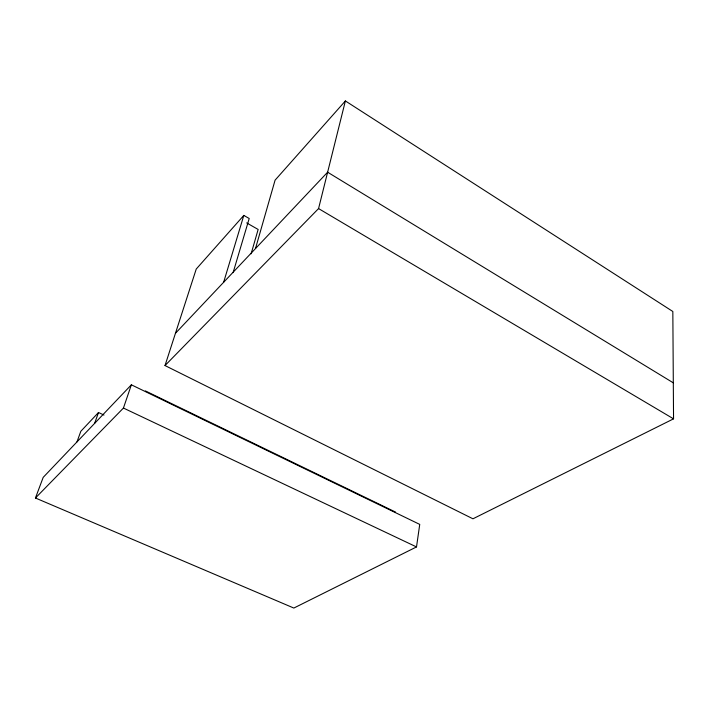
<?xml version="1.0" encoding="UTF-8"?>
<svg xmlns="http://www.w3.org/2000/svg" width="709" height="709" viewBox="0 0 709 709"><rect width="100%" height="100%" fill="white"/><g stroke="black" fill="none" stroke-linecap="round" stroke-linejoin="round"><path stroke-width="1.06" d="M416.511 546.931L419.737 524.394L131.369 384.81L43.196 477.37L35.45 498.01L293.836 608.056L416.511 546.931L123.437 408.056L35.45 498.01M165.011 365.56L318.563 208.579L345.38 100.944L672.832 311.49L673.55 418.842L472.956 518.802L165.011 365.56L196.233 269.048L243.816 215.412L249.205 218.496L233.11 272.628M255.488 248.567L275.083 180.166L345.38 100.944M251.119 253.804L258.147 229.459L246.67 222.918M223.636 282.279L243.816 215.412M123.437 408.056L131.369 384.81M94.634 423.37L98.507 412.496L103.975 415.049M76.971 441.911L80.835 431.276L98.507 412.496M175.442 333.301L327.62 172.207L673.311 382.842M145.354 390.907L395.587 512.093M318.563 208.579L673.55 418.842"/></g></svg>
